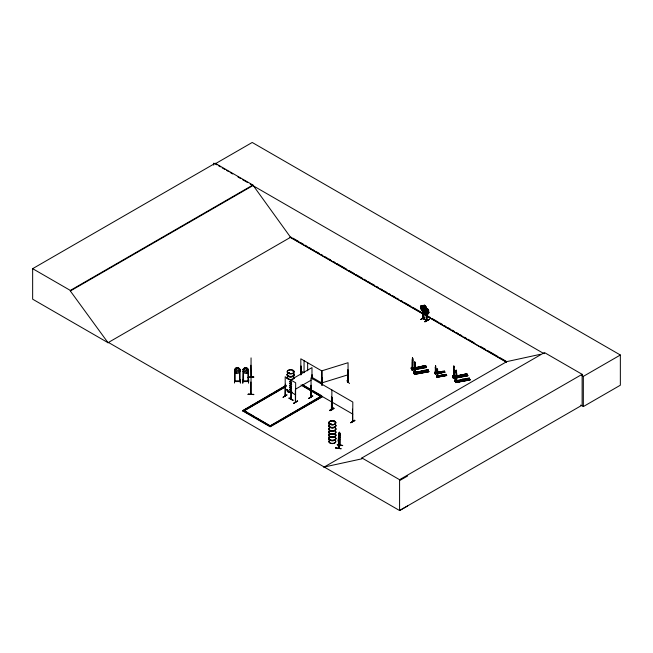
<?xml version="1.0" encoding="UTF-8"?>
<svg xmlns="http://www.w3.org/2000/svg" width="653" height="653" viewBox="0 0 653 653"><rect width="100%" height="100%" fill="white"/><g stroke="black" fill="none" stroke-linecap="round" stroke-linejoin="round"><path stroke-width="0.98" d="M348.204 382.234L348.057 370.055L347.625 370.194L347.665 382.389L347.625 370.194M348.204 381.793L347.665 381.948M412.916 368.953L413.039 363.337A1.853 0.457 79.6 0 0 412.916 360.758L412.5 357.705L412.361 359.738A1.853 0.457 79.6 0 0 412.247 361.901L412.361 367.933L413.031 368.929L412.476 367.525L411.708 368.063M415.455 367.517L415.332 373.132C414.598 370.773 414.32 372.439 414.475 372.153M437.632 376.503L437.706 371.337M452.97 375.932L453.737 376.144L453.639 370.145A1.853 0.457 79.6 0 1 453.753 367.982L453.835 365.966L454.317 368.994A1.853 0.457 79.6 0 1 454.431 371.581L454.317 377.197L453.713 375.826M456.627 375.801L456.512 381.417C455.696 378.797 455.892 381.099 455.402 380.111M338.483 435.91L338.425 448.317L340.074 444.824L340.074 445.322M412.361 359.738L412.476 357.909M412.247 361.901L412.1 367.974L412.492 367.549M413.994 372.169L414.01 371.565L414.141 373.377L414.149 372.079M414.663 362.301L414.859 361.901L415.226 364.954A1.853 0.457 79.6 0 1 415.341 367.541L415.226 373.149L414.647 372.063L414.549 366.096A1.853 0.457 79.6 0 1 414.663 363.933L414.786 362.105M435.363 367.378L435.29 367.908M435.29 367.386L435.543 365.876M436.008 369.223L435.535 365.99M436.996 376.634L436.922 375.63M437.159 370.643L437.706 376.487L437.845 372.651M437.118 370.48L437.428 368.994M437.29 375.81L436.735 375.736L437.371 375.622M437.804 372.488L437.771 371.655M452.921 375.973L453.215 376.308L452.945 375.932M453.068 375.989L453.468 375.883M453.753 367.982L453.729 365.982L454.227 366.684M455.231 380.168L455.925 380.226M455.312 380.552C455.525 379.124 455.721 382.772 455.296 381.148L455.296 379.826L455.165 381.172M455.949 370.569L455.949 372.202L456.096 370.235M423.324 306.575L423.242 318.705L422.866 318.011L423.299 318.264M426.491 308.404L426.352 320.468L426.923 320.639L426.882 313.571M423.364 308.763L423.307 309.62L422.238 308.869M435.29 372.406L435.91 373.222L436.049 369.386M436.988 375.687L436.906 376.65L438.073 376.406L438.073 376.936L437.51 375.393L436.539 375.565L437.143 377.312L446.701 375.557L446.546 375.165L437.094 377.156M339.103 436.547L339.225 432.874M339.168 438L339.111 434.776L339.013 438.343M338.613 437.6L339.168 432.866M338.695 447.844L338.442 448.285L339.846 445.248M339.944 445.534L339.805 433.102L339.674 445.493M335.822 447.925L341.201 448.742L335.764 448.04M338.94 437.51L338.678 439.575L339.029 437.608L339.372 438.09L339.111 437.167M421.005 305.775L420.736 308.036L421.536 310.151L423.519 312.175L421.005 305.775L422.205 305.645C424.156 306.469 426.752 312.003 423.519 312.175M424.989 309.783L424.679 312.069L422.165 305.669L424.164 307.694L424.989 309.824M440.865 372.406L440.726 371.884M460.806 375.459L461.859 375.777M460.953 375.418L462.006 375.736L461.54 375.189M456.006 380.209L456.618 381.393L456.733 375.785A1.853 0.457 79.6 0 0 456.618 373.198L456.431 370.904M339.266 439.877L339.805 436.939L338.842 440.93L338.319 439.991L338.842 433.265M339.748 435.012L338.899 439.02L338.376 438.081C339.266 430.172 340.286 436.694 338.923 439.51L338.613 439.036M338.376 438.081L338.842 435.184M339.242 442.146L338.703 443.216L338.238 440.4L338.76 437.477M339.193 442.171L339.731 439.232M424.181 309.367L423.936 310.706L423.185 310.779L421.928 309.579L421.038 305.833M339.307 438.09L338.907 438.955M437.192 370.463L437.086 371.173M251.087 377.181L250.834 377.622L251.095 376.854M250.858 365.223L251.095 377.287M251.054 357.885L251.054 394.42L250.858 393.751M427.707 311.277L428.082 309.767M288.716 373.157L288.985 372.839M288.65 373.165L288.814 372.634L289.295 373.026M292.471 370.888L292.805 370.529M292.822 370.855L292.422 370.675M330.018 423.846L330.932 424.066M330.5 424.164L330.769 423.666M330.736 423.683L330.965 424.124M334.107 421.724L334.516 421.544L334.075 421.781M334.173 421.797L334.516 421.716M411.986 367.99L411.831 369.174L411.823 367.663M455.876 380.397L455.941 374.34A1.853 0.457 79.6 0 1 456.063 372.177M292.854 400.387L288.904 398.134L293.042 400.052M289.083 398.02L293.026 400.265M424.613 305.751L424.197 307.987L425.046 309.22L425.478 307.889L424.654 305.726M237.015 367.843L236.427 369.516L237.015 371.1L238.239 370.357L237.619 367.843M245.414 367.843L244.826 369.516L245.414 371.1L246.638 370.357L246.018 367.843M424.858 317.219L420.916 319.48M312.771 396.126L308.877 398.224M329.798 410.484L333.838 408.101M340.033 433.2L339.331 432.221L338.613 435.69L338.613 448.342L338.572 435.918M338.842 440.93L339.323 439.853M335.756 448.089L335.838 447.664M337.274 444.815L342.711 445.477L337.348 444.628M338.67 448.285L340.05 445.289M236.419 367.631L235.504 370.953L236.729 372.088L237.937 372.088L239.137 370.953C240.133 367.337 235.815 366.104 234.533 369.492L235.104 369.492M246.663 367.582L244.785 367.549L243.904 369.516L243.904 370.953L245.128 372.088L246.336 372.088L247.536 370.953L246.663 367.549L248.515 369.492L248.515 371.41L246.663 373.328L244.785 373.328L242.932 371.377M310.852 397.424L310.967 385.229L311.228 397.62L310.779 397.383L310.967 396.869L311.375 397.522M331.398 409.284L331.536 397.106L332.246 397.514L332.148 409.7C330.01 408.28 333.454 410.664 331.846 408.925M331.797 409.496L331.887 389.972M332.295 409.162L331.357 408.802L332.026 409.235M352.457 420.826L352.718 421.577L352.522 420.842M352.857 421.054L352.416 420.932M235.129 369.508L234.615 369.369L234.517 383.042M242.916 379.671L242.916 383.042M242.647 383.091L243.014 369.369L243.585 369.41L243.014 369.476M422.85 318.468L423.038 311.35M423.438 318.182L423.062 317.954M423.258 318.68L423.397 311.554M426.409 320.084L426.931 320.182L423.299 318.386M412.394 357.795L412.99 358.66L412.916 360.758M414.704 361.999L415.3 362.856L415.226 364.954M435.486 365.794L435.853 366.211M442.212 375.181L442.342 375.704M442.799 375.581L442.212 375.271M460.855 375.369L461.124 375.981L461.949 375.704M463.842 379.385C465.099 381.189 461.663 378.944 464.234 379.671M428.074 313.848L426.058 313.603L424.891 312.232L424.581 309.644L425.462 308.436L427.446 308.649L428.605 310.077L428.874 312.689M424.932 312.224L424.621 309.62C424.507 307.506 429.625 308.796 426.009 309.204L425.381 310.093L426.393 312.64L427.633 312.844L428.523 310.11C424.94 304.118 423.544 320.762 428.605 310.077M428.05 313.791L428.915 312.665M428.033 313.873L428.874 312.632M288.904 372.667L288.985 373.165M289.197 373.214L289.14 372.741M331.022 423.887L330.214 423.724M334.156 421.609L334.491 421.756M290.063 383.948L291.613 382.201L290.593 382.805L290.005 381.27L290.814 382.674L289.769 383.776M290.814 382.674L291.311 382.029M290.969 386.976L291.401 388.69L290.577 387.262L291.613 386.168L290.593 386.772L289.785 385.368L290.814 386.649L289.769 387.751M290.814 386.649L291.311 385.996M289.785 389.343L290.593 390.747L291.613 390.143L289.769 391.718L290.642 390.78L290.005 389.212L290.642 390.78M290.593 390.747L291.311 389.972M290.063 387.923L291.613 386.168M289.981 383.654L290.642 382.829L290.005 381.27M289.981 387.621L290.642 386.805L290.005 385.237M291.613 390.143L290.063 391.89M234.558 381.45L240.043 381.45M242.957 381.009L243.569 381.009L243.569 381.556L243.487 369.516M242.957 381.45L248.499 381.45M236.419 373.279L234.533 371.377L236.386 373.328L238.263 373.328L240.116 371.377L240.116 369.459L238.263 367.549M242.932 369.492L244.785 367.549M242.998 369.516L244.818 367.631M248.515 371.377L246.663 373.328M285.026 396.257L285.377 384.193M424.148 365.827C426.319 369.892 422.638 364.178 425.552 365.827L411.227 368.447L411.284 367.549L412.802 367.402L411.284 367.549M411.961 369.565L412.19 370.161L426.515 367.533L426.287 366.937L411.961 369.565L412.133 369.965L426.229 367.043M412.084 369.973L412.059 368.953L413.578 368.806L413.578 369.598L412.737 368.072M413.586 372.643L427.903 369.916L428.825 371.737L414.484 374.357L428.809 371.728M413.537 372.643L427.903 369.99M414.263 373.834L428.695 371.516L414.271 373.761M414.386 374.169L414.369 373.157L415.822 372.887L415.888 373.794L415.047 371.484L413.594 371.745L414.5 374.357M425.715 366.121L411.447 368.741M426.401 367.345L412.027 369.859M426.45 370.022C428.548 374.063 425.054 368.406 427.846 369.99M413.578 372.536L428.025 370.316L427.903 369.916M427.903 369.753L428.637 371.41M434.71 372.904L434.751 372.3L435.714 372.128L435.714 372.651M435.159 373.72L444.905 372.292L444.75 371.9L435.347 374.047M435.273 373.916L435.265 373.238L443.493 371.647M436.963 376.985L446.628 375.434M444.26 371.149L434.702 372.879M444.375 371.353L434.841 373.075L444.407 371.345M444.726 371.973L444.293 370.977M444.832 372.169L435.225 373.826L434.751 372.83L435.265 373.663L435.347 367.615M446.056 374.422L436.49 376.136L446.089 374.398M446.17 374.618L436.686 376.487M446.611 375.402L446.089 374.242M452.57 376.708L466.879 373.981L467.801 375.801L453.46 378.422L467.785 375.793M453.411 377.336C456.806 377.099 452.562 376.373 453.362 378.234L467.719 375.344L453.247 377.826L453.419 378.226M457.1 381.785L456.333 379.744L454.88 380.013L454.823 380.911L469.189 378.177L470.103 379.997L455.761 382.593C454.586 380.626 459.206 381.23 455.712 381.54M469.923 379.671L455.655 382.405L454.945 380.756M455.672 382.429L470.046 379.801M465.426 374.242L466.879 373.818L452.553 376.675M467.515 375.304L453.182 377.891M469.14 378.283L467.736 378.446M469.409 378.773L469.189 378.177M469.972 379.76L469.189 378.022M291.083 399.065L291.058 391.865M291.279 398.738L291.45 398.428M422.907 318.525L422.858 306.355L424.213 305.171L425.544 305.939L426.809 308.632L426.784 320.721L422.907 318.476M424.091 312.86C427.486 315.268 420.883 310.469 422.76 308.314L424.115 307.13L423.495 310.134L424.352 311.775L425.217 312.273L426.058 311.62L425.421 307.93L424.091 307.212L422.85 308.33M426.85 308.608L426.85 310.526L425.544 311.685L424.189 310.91M425.405 313.669L426.67 312.469M419.667 367.035C421.283 368.488 418.924 366.26 420.45 367.574M440.514 371.892L440.449 372.414M464.259 379.899L463.581 380.079M240.1 381.115L234.672 381.148M240.026 380.993L239.488 381.556L239.537 369.361L240.043 369.369L240.1 381.556L234.566 381.572L234.672 380.977L235.17 381.556L235.104 369.369M243.014 381.009L243.071 381.589L248.499 381.556M421.871 307.93L421.56 306.045M420.695 308.02L421.536 310.151M426.58 309.897L427.707 309.31M300.951 366.064L300.951 374.798M311.636 378.054L311.987 374.936L312.126 378.895M311.775 378.128L312.126 375.018M321.382 383.842L321.521 377.948L321.88 384.935M321.88 378.144L321.382 378.022M311.391 386.633L310.338 385.784M311.122 397.579L311.318 385.433M291.058 399.097L291.597 398.967L291.189 399.203L291.197 391.947M308.91 398.469L312.803 395.938L308.91 398.216M331.887 397.31L331.716 409.488M329.83 410.296L333.863 408.313L329.969 410.59M333.675 408.207L329.61 410.419L330.132 410.721L334.034 408.427L333.512 408.141M352.457 409.186L352.685 421.577L352.816 402.052L310.967 377.891L311.326 397.497M352.277 421.324L352.849 421.454M354.734 420.14C342.221 427.821 363.427 415.773 350.873 422.654M283.043 397.277L287.067 394.812L283.124 397.293M295.344 390.11L295.54 402.305M293.67 403.342L297.572 400.877L293.768 403.456M297.67 401.154L293.67 403.179M108.496 342.474L108.072 342.727L32.65 299.18L32.65 268.669L215.196 163.274L252.882 185.028L290.569 237.3L506.336 361.876M215.196 163.274L215.196 163.838L252.213 142.468L620.35 355.012L620.35 385.213L583.333 406.582L580.688 405.048M32.65 268.669L70.336 290.422L252.882 185.028M407.57 505.977L399.579 510.532L108.447 342.45L108.014 342.694L70.336 290.985L252.882 185.591M108.014 342.694L290.993 237.055M291.058 379.679L311.987 367.598L311.987 378.822M424.213 305.171L425.519 305.979M424.238 305.237L423.544 308.208L425.266 310.338L426.115 309.693L425.544 305.939M242.516 410.435L270.203 426.417L322.509 396.591L270.203 426.793L242.516 410.81L286.112 385.27M291.613 382.201L291.099 382.152M422.858 306.355L423.397 306.518L423.397 308.534M242.516 410.81L272.162 393.702M273.909 392.69L286.112 385.645M423.397 306.518L422.907 306.396M286.006 386.209L243.283 411.251M244.157 410.753L286.006 386.592M422.76 308.314L422.907 306.33M291.083 384.535L291.613 384.593L291.083 384.535C290.014 382.715 291.369 382.74 291.613 384.593M426.85 310.526C423.103 304.192 427.429 310.24 426.711 312.509M424.238 310.885L422.907 308.249M291.083 388.511L291.613 388.568M290.095 389.523L290.814 390.625M295.417 389.245L311.114 380.185M290.577 391.229L291.613 392.535L290.969 390.951M420.973 319.546L424.891 317.031L420.973 319.293M426.482 320.076L423.03 318.37M424.891 321.562C431.772 318.46 430.392 318.084 424.948 321.815M424.891 321.815L429.029 319.644M277.28 421.822L269.436 426.352L321.749 395.775L313.032 390.739M279.027 420.818L311.285 402.191M313.032 401.187L320.003 397.163M323.79 467.27L506.769 361.623L540.48 354.293M324.214 467.017L361.901 458.822L361.901 457.949L544.447 352.555L582.133 374.308L582.133 405.138L399.579 510.532L399.579 479.702L582.133 374.308M544.447 353.428L544.022 353.681L250.254 184.073M581.586 375.369L583.333 376.381L620.35 355.012M399.579 480.584L407.57 476.029M348.114 382.258L347.625 382.274L348.114 382.119M422.099 371.173L422.295 371.941L422.948 371.279M442.734 375.548L442.244 375.597M288.463 373.149L289.173 373.149M291.352 398.91L291.409 391.661M322.517 378.087L321.978 378.128L322.517 378.087L322.517 384.878M347.714 370.292L348.155 370.153M346.833 380.756L349.526 383.515M348.033 381.687L347.584 381.817L348.114 381.679M321.978 382.862L348.057 374.789M419.789 367.1L420.736 367.386M440.416 372.006L441.053 372.194M440.865 372.316L440.449 372.332M442.563 375.695L442.62 375.173M456.202 370.145L456.48 370.659M285.239 396.355L285.198 376.748L295.662 382.789L295.54 402.101M348.033 382.127L348.057 362.709L321.978 370.782L322.076 385.017M414.663 363.933L414.777 362.284M414.549 366.096L414.802 372.112M411.578 368.708L411.578 367.386L412.059 367.982M411.578 367.386L411.961 367.827M418.973 366.766L420.426 366.504C423.071 368.806 418.557 368.88 418.973 366.929M421.724 366.268C424.246 370.071 419.789 365.288 423.177 365.998L424.009 367.688L423.177 365.998M411.21 368.398L425.601 365.713L426.433 367.239L425.601 365.558M424.817 366.292L411.317 368.61M411.48 368.904L424.85 366.455L411.496 368.937L411.276 368.341L412.125 369.859M422.556 367.794L424.009 367.525M424.981 367.353L426.433 367.084M413.594 371.745L415.047 371.484M421.283 371.124L422.736 370.7L423.577 372.226M424.026 370.463C426.556 374.267 422.099 369.484 425.478 370.202L426.319 371.884L425.478 370.202M435.461 368.521L435.584 372.512L434.955 372.602L435.029 372.177L435.11 373.385L436.277 373.141L436.277 373.671L435.763 372.626M415.888 373.01L414.369 373.157M437.257 369.272L437.33 370.341M415.161 373.663L428.743 371.279M428.752 371.435L414.443 374.161M454.317 367.37L454.161 366.945M437.518 369.092L437.706 371.026M435.02 372.504L435.225 372.553M434.694 372.871L444.44 371.475M453.639 370.145L453.647 376.201L454.202 377.214L454.431 371.581M435.265 373.883L444.856 372.096M456.618 371.565L456.471 371.141M446.652 375.361L437.061 377.148L437.102 376.585M452.864 376.969L452.986 375.63L453.345 377.85M453.476 378.422L452.57 375.81L454.023 375.548L454.088 376.291L454.023 375.548M454.088 375.663L452.57 375.81M453.378 375.965L452.864 375.646M460.259 375.034C462.789 378.83 458.324 374.047 461.712 374.765L462.553 376.291M463.001 374.691L464.454 374.267L465.295 375.948L464.454 374.267M466.152 374.749L452.766 377.173L452.562 376.601M453.288 378.095L467.728 375.499M456.398 379.866L454.88 380.013M462.569 379.23L464.022 378.96L464.854 380.487L463.401 380.756L462.569 379.23L463.401 380.756M465.311 378.887L466.764 378.462L467.605 380.144L466.764 378.462M469.352 378.471L455.035 381.197L454.863 380.797M468.405 378.756L455.084 381.393M456.031 381.197L468.462 378.944M467.605 379.989L466.152 380.413L465.311 378.732M470.029 379.548L468.576 379.973L467.736 378.283M470.038 379.695L455.721 382.429M311.195 397.179L310.779 396.942M426.482 319.946L426.736 320.721M248.466 381.581L248.442 369.369L247.92 369.345L247.944 381.589L248.499 381.009M422.238 371.255L422.842 371.337M463.687 379.507L463.108 379.785L463.426 380.177M421.52 306.069L422.997 307.824M288.675 372.7L289.279 372.839M330.5 423.658L330.018 423.993M426.589 320.419L426.523 313.367M248.181 377.205L253.731 377.173M250.858 382.021L250.834 394.412L251.079 393.694M248.181 394.183L253.731 394.592L248.181 394.224M248.181 394.396L253.731 394.428M237.015 367.876L237.619 367.876M245.414 367.876L246.018 367.876M240.043 369.476L239.586 369.369M248.442 369.476L247.985 369.369M240.182 379.866L240.41 383.107L240.141 379.671M248.785 379.866L248.499 383.107L248.54 379.671M243.071 381.132L248.385 381.132M235.17 381.246L239.488 381.246M243.569 381.246L247.887 381.246M427.34 311.799L426.254 311.326L426.213 310.42M291.197 398.738L291.279 399.179L291.548 391.743M339.331 432.221L339.56 435.094L338.923 437.592L338.613 437.126M339.789 435.069L339.266 434.131L339.854 435.045M338.221 440.416L338.711 443.15M337.283 444.734L342.637 445.648M423.103 318.411L426.882 320.599M295.344 402.191L295.483 390.029M331.398 397.187L332.108 397.595M215.196 163.838L216.951 164.85M218.706 165.862L220.461 166.874M222.208 167.886L224.836 169.405M226.591 170.417L228.346 171.429M230.101 172.441L232.729 173.959M237.986 176.996L240.614 178.514M242.369 179.526L247.626 182.554M424.075 307.155L425.421 307.93M292.756 238.067L298.919 241.626M300.682 242.647L303.327 244.173M305.082 245.185L306.845 246.205M308.608 247.218L311.252 248.744M313.016 249.764L314.77 250.785M316.534 251.797L319.178 253.323M320.941 254.344L322.696 255.356M325.341 256.882L327.104 257.902M328.867 258.914L330.622 259.935M333.267 261.461L335.03 262.473M336.793 263.494L346.482 269.085M349.118 270.611L354.408 273.664M356.163 274.676L362.333 278.235M364.088 279.255L366.733 280.782M368.496 281.794L370.259 282.814M372.022 283.835L374.659 285.353M376.422 286.373L378.185 287.393M380.821 288.912L382.585 289.932M384.348 290.952L386.992 292.479M388.755 293.491L390.51 294.511M392.273 295.523L394.918 297.05M396.681 298.07L398.436 299.082M401.081 300.609L402.844 301.629M404.607 302.641L410.77 306.2M412.533 307.22L422.222 312.811M423.977 313.832L430.147 317.391M431.902 318.403L438.073 321.97M439.828 322.982L442.473 324.508M444.236 325.529L445.999 326.541M447.762 327.561L450.399 329.088M452.162 330.1L453.925 331.12M456.561 332.646L458.324 333.659M460.087 334.679L461.851 335.691M464.495 337.217L466.25 338.238M468.013 339.25L474.176 342.817M480.347 346.376L485.628 349.42M487.391 350.441L497.961 356.538M499.716 357.558L505.887 361.117M289.989 237.219L426.058 315.783M427.829 316.803L506.467 362.203M300.821 370.888L304.053 372.757L304.053 360.676M312.052 377.377L321.741 382.968M302.568 384.699L311.285 389.735M302.568 385.082L310.412 389.612M310.967 389.972L352.816 414.133M301.808 385.139L320.982 396.591L300.935 385.017M285.198 388.829L295.662 394.869M361.901 457.949L399.579 479.702M246.663 412.321L244.042 410.435L270.203 425.911L256.254 417.863M248.401 413.333L254.507 416.851M421.911 371.663C423.764 372.43 422.401 370.137 421.838 371.704M238.239 367.598L240.059 369.516M427.658 309.334L428.033 309.8M422.165 305.726L424.442 310.126L423.724 311.195L424.662 310.518L425.609 312.289L424.891 310.371L425.593 309.383L424.679 309.963L423.773 308.42M338.474 441.322L338.793 441.795L339.421 439.298L339.315 434.172M466.879 373.818L467.719 375.344M465.426 374.087L466.266 375.614M463.001 374.528L463.842 376.055M455.296 379.826L455.549 380.291M455.165 379.85L455.427 380.315M436.277 373.141L436.237 373.483M436.588 376.071L437.061 376.928M421.283 370.969L422.124 372.496M413.578 368.806L413.512 369.32L412.802 368.031M415.112 372.226L415.822 373.516L415.822 372.887M412.059 369.59L411.349 367.663M414.369 373.785L413.659 371.867M339.25 436.433L339.731 437.314M339.193 436.424L339.715 437.363M425.478 306.004L426.768 308.624M456.227 370.324L456.537 370.88M437.445 369.108L437.624 369.81M291.401 384.715L290.748 383.131L291.303 384.413M289.785 381.393L290.422 382.96M291.401 388.69L290.748 387.107L291.303 388.38M289.785 385.368L290.422 386.935M467.05 374.381L452.602 376.871L467.107 374.569M428.074 370.316L413.627 372.806L428.066 370.21M453.117 376.144L453.117 377.442L452.986 375.63M425.601 365.713L425.829 366.309M435.91 368.072L436.024 368.986M253.731 394.404L248.181 394.42M583.333 376.381L583.333 406.582M457.1 381.156L457.165 382.054L456.333 379.744M455.647 381.417L455.647 382.046M454.798 376.952L454.863 377.858M445.681 375.434L445.117 374.52M444.064 375.736L443.501 374.822M443.885 372.169L443.322 371.255M442.269 372.463L441.706 371.557M442.228 376.063L441.673 375.157M440.432 372.798L439.877 371.884M436.735 375.459L436.735 376.34M434.939 372.194L434.939 373.075M414.01 371.565L414.01 372.887M413.888 371.581L413.888 372.904M411.708 367.361L411.708 368.684M339.674 433.241L339.699 445.566M332.246 397.514L332.287 409.619M331.536 397.106L331.593 409.202M322.419 377.989L322.419 384.78M321.741 385.017L321.741 370.888L300.821 358.807L300.821 374.879M321.521 377.948L321.521 384.731M307.653 362.75L307.653 370.806M301.311 366.268L301.311 374.03M301.172 366.349L301.172 374.112M213.719 163.16L213.719 165.16M70.336 290.422L70.336 290.985M335.373 428.107A3.51 2.024 0 0 1 332.336 431.143A3.51 2.024 0 0 1 329.292 428.107M335.324 428.319A3.453 1.992 0 0 1 332.336 431.306A3.453 1.992 0 0 1 329.341 428.319M335.34 430.988A3.469 2 0 0 1 332.336 433.992A3.469 2 0 0 1 329.332 430.988M335.332 431.111A3.461 2 0 0 1 332.336 434.114A3.461 2 0 0 1 329.332 431.111M335.373 424.776A3.51 2.024 0 0 1 332.336 427.813A3.51 2.024 0 0 1 329.292 424.776M335.332 427.756A3.461 2 0 0 1 332.336 430.751A3.461 2 0 0 1 329.332 427.756M335.332 424.981A3.461 2 0 0 1 332.336 427.976A3.461 2 0 0 1 329.332 424.981M335.373 427.935A3.51 2.024 0 0 1 332.336 430.972A3.51 2.024 0 0 1 329.292 427.935M335.373 424.605A3.51 2.024 0 0 1 332.336 427.642A3.51 2.024 0 0 1 329.292 424.605M335.332 424.426A3.461 2 0 0 1 332.336 427.421A3.461 2 0 0 1 329.332 424.426M335.373 437.608A3.51 2.024 0 0 1 332.336 440.644A3.51 2.024 0 0 1 329.292 437.608M335.324 437.82A3.453 1.992 0 0 1 332.336 440.808A3.453 1.992 0 0 1 329.341 437.82M335.316 440.424A3.436 1.983 0 0 1 332.336 443.403A3.436 1.983 0 0 1 329.357 440.424M335.316 431.421A3.436 1.983 0 0 1 332.336 434.4A3.436 1.983 0 0 1 329.357 431.421M335.332 440.612A3.461 2 0 0 1 332.336 443.616A3.461 2 0 0 1 329.332 440.612M335.34 431.241A3.469 2 0 0 1 332.336 434.245A3.469 2 0 0 1 329.332 431.241M335.373 434.278A3.51 2.024 0 0 1 332.336 437.314A3.51 2.024 0 0 1 329.292 434.278M335.332 437.257A3.461 2 0 0 1 332.336 440.253A3.461 2 0 0 1 329.332 437.257M335.332 434.482A3.461 2 0 0 1 332.336 437.477A3.461 2 0 0 1 329.332 434.482M335.373 437.437A3.51 2.024 0 0 1 332.336 440.473A3.51 2.024 0 0 1 329.292 437.437M335.373 434.106A3.51 2.024 0 0 1 332.336 437.143A3.51 2.024 0 0 1 329.292 434.106M335.324 433.927A3.453 1.992 0 0 1 332.336 436.914A3.453 1.992 0 0 1 329.341 433.927M293.687 377.132A3.51 2.024 0 0 1 294.038 378.675M291.556 380.103A3.51 2.024 0 0 1 290.65 380.177M287.263 378.675A3.51 2.024 0 0 1 287.614 377.132M291.548 380.275A3.461 2 0 0 1 290.65 380.34M287.189 378.34A3.461 2 0 0 1 287.655 377.344M293.646 377.344A3.461 2 0 0 1 294.111 378.34M293.687 373.802A3.51 2.024 0 0 1 290.65 376.838A3.51 2.024 0 0 1 287.614 373.802M293.638 376.789A3.453 1.992 0 0 1 293.989 378.299M293.638 378.781A3.453 1.992 0 0 1 293.091 379.197M292.373 379.507A3.453 1.992 0 0 1 290.65 379.777M289.752 379.711A3.453 1.992 0 0 1 288.92 379.507M288.21 379.197A3.453 1.992 0 0 1 287.655 378.781M287.312 378.299A3.453 1.992 0 0 1 287.655 376.789M293.638 374.014A3.453 1.992 0 0 1 290.65 377.001A3.453 1.992 0 0 1 287.655 374.014M293.687 376.961A3.51 2.024 0 0 1 294.038 378.503M291.556 379.932A3.51 2.024 0 0 1 290.65 380.005M287.263 378.503A3.51 2.024 0 0 1 287.614 376.961M293.687 373.63A3.51 2.024 0 0 1 290.65 376.667A3.51 2.024 0 0 1 287.614 373.63M293.646 373.451A3.461 2 0 0 1 290.65 376.446A3.461 2 0 0 1 287.655 373.451M292.381 392.249A3.469 2 0 0 1 288.202 391.931A3.469 2 0 0 1 287.647 389.514M292.381 392.371A3.469 2 0 0 1 288.202 392.053A3.469 2 0 0 1 287.647 389.637M424.556 307.685L424.14 309.922L424.989 311.154L425.43 309.816L424.556 307.685M253.731 377.01L248.181 377.279L253.731 377.01M443.24 372.292L442.677 371.271L443.24 372.292M445.028 375.557L444.473 374.536L445.028 375.557M441.404 372.626L440.848 371.606L441.404 372.626M443.199 375.891L442.636 374.871L443.199 375.891M330.598 424.368A3.469 2 0 0 0 335.797 422.638A3.469 2 0 0 0 330.598 420.899A3.469 2 0 0 0 330.598 424.368M330.614 424.63A3.436 1.983 0 0 0 335.773 422.907A3.436 1.983 0 0 0 330.614 421.193A3.436 1.983 0 0 0 330.614 424.63M330.598 424.474A3.469 2 0 0 0 335.797 422.744A3.469 2 0 0 0 330.598 421.005A3.469 2 0 0 0 330.598 424.474M288.92 373.377A3.461 2 0 0 0 294.111 371.647A3.461 2 0 0 0 288.92 369.916A3.461 2 0 0 0 288.92 373.377M288.928 373.671A3.445 1.992 0 0 0 294.095 371.941A3.445 1.992 0 0 0 288.928 370.218A3.445 1.992 0 0 0 288.928 373.671"/></g></svg>
